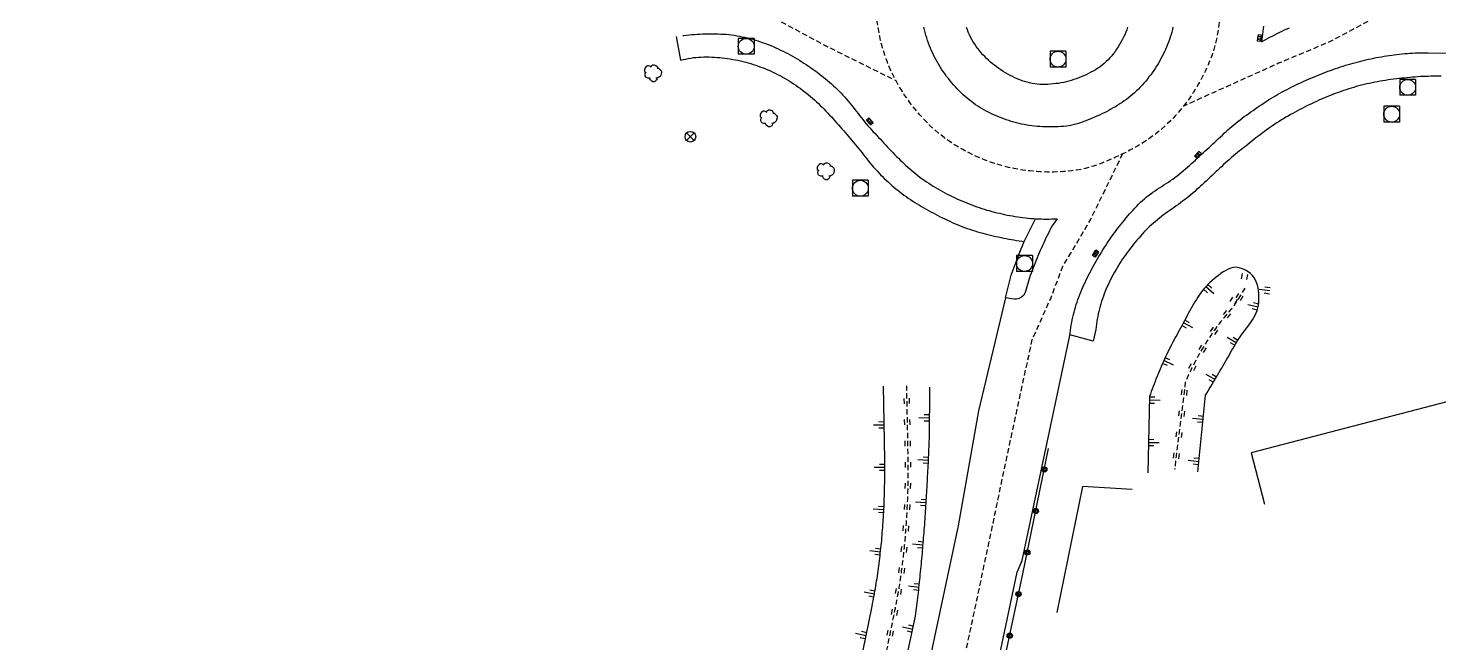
# Model space of a CAD drawing. Header units: millimetres. Extents: x 117000 to 118001, y 126000 to 126987.
# Drawn here: x 117789.6 to 117922.5, y 126564.4 to 126622.4 of the extents above; entities that cross this region are included whole.
import ezdxf

# ---------------------------------------------------------------- set-up
doc = ezdxf.new("R2010")
doc.units = ezdxf.units.MM
doc.linetypes.add('DASHED', pattern=[0.75, 0.5, -0.25])
doc.layers.get('0').update_dxf_attribs({"linetype": 'CONTINUOUS'})
for name, color, linetype in [('w0001', 6, 'DASHED'), ('w0008', 7, 'CONTINUOUS'), ('w0100', 7, 'CONTINUOUS'), ('w0211', 2, 'CONTINUOUS'), ('W0220', 5, 'DASHED'), ('w0300', 7, 'CONTINUOUS'), ('W0302', 3, 'CONTINUOUS'), ('w0322', 7, 'CONTINUOUS'), ('w0400', 7, 'CONTINUOUS'), ('w0420', 7, 'CONTINUOUS'), ('w0469', 7, 'CONTINUOUS')]:
    doc.layers.add(name, color=color, linetype=linetype)

# ---------------------------------------------------------------- blocks, each defined once
blk = doc.blocks.new('t211o')
at = {"color": 0, "linetype": 'Continuous'}
for p, q in [((-0.29, 0.5), (-0.29, 0)), ((0, 1), (0, 0)), ((0.29, 0.5), (0.29, 0))]:
    blk.add_line(p, q, dxfattribs=at)
blk = doc.blocks.new('t220o')
at = {"color": 0, "linetype": 'Continuous'}
for p, q in [((-0.25, 0.25), (0.25, 0.25)), ((-0.25, -0.25), (0.25, -0.25))]:
    blk.add_line(p, q, dxfattribs=at)
blk = doc.blocks.new('T420')
for p, q in [((0.75, 0.75), (-0.75, 0.75)), ((-0.75, 0.75), (-0.75, -0.75)), ((0.75, 0.75), (0.75, -0.75)), ((0.75, -0.75), (-0.75, -0.75))]:
    blk.add_line(p, q)
blk.add_ellipse((0, 0), major_axis=(-0.53, 0.53), ratio=1, start_param=3.926991, end_param=10.210176)
blk = doc.blocks.new('T400')
for p, q in [((-0.15, 0.3), (0.15, 0.3)), ((-0.15, -0.25), (-0.15, 0.3)), ((-0.15, 0.15), (0.15, 0.15)), ((-0.15, 0), (0.15, 0)), ((0.15, 0.3), (0.15, -0.25)), ((-0.15, -0.15), (0.15, -0.15)), ((-0.15, -0.25), (-0.15, -0.3)), ((-0.15, -0.3), (0.15, -0.3)), ((0.15, -0.3), (0.15, -0.25))]:
    blk.add_line(p, q)
blk = doc.blocks.new('T300')
for p, q in [((-0.8, 0.51), (-0.86, 0.34)), ((-0.86, 0.34), (-0.86, 0.17)), ((-0.86, 0.17), (-0.74, 0.06)), ((-0.69, 0.63), (-0.8, 0.51)), ((-0.8, -0.06), (-0.74, 0.06)), ((-0.74, 0.06), (-0.69, 0.11)), ((-0.57, 0.69), (-0.69, 0.63)), ((-0.46, 0.69), (-0.57, 0.69)), ((-0.29, 0.63), (-0.46, 0.69)), ((-0.29, 0.63), (-0.17, 0.74)), ((-0.23, 0.57), (-0.29, 0.63)), ((-0.17, 0.74), (-0.06, 0.8)), ((-0.06, 0.8), (0.06, 0.8)), ((0.06, 0.8), (0.23, 0.74)), ((0.23, 0.74), (0.34, 0.63)), ((0.34, 0.63), (0.4, 0.51)), ((0.46, 0.46), (0.34, 0.46)), ((0.4, 0.51), (0.4, 0.46)), ((0.57, 0.4), (0.46, 0.46)), ((0.57, 0.4), (0.69, 0.29)), ((0.69, 0.29), (0.74, 0.17)), ((0.74, 0.06), (0.69, -0.17)), ((0.74, 0.17), (0.74, 0.06)), ((-0.8, -0.17), (-0.8, -0.06)), ((-0.8, -0.23), (-0.8, -0.17)), ((-0.74, -0.34), (-0.8, -0.23)), ((-0.69, -0.4), (-0.74, -0.34)), ((-0.51, -0.46), (-0.69, -0.4)), ((-0.4, -0.46), (-0.51, -0.46)), ((-0.4, -0.46), (-0.34, -0.46)), ((-0.34, -0.46), (-0.34, -0.4)), ((-0.34, -0.51), (-0.34, -0.46)), ((-0.29, -0.63), (-0.34, -0.51)), ((-0.17, -0.74), (-0.29, -0.63)), ((-0.06, -0.8), (-0.17, -0.74)), ((0.06, -0.8), (-0.06, -0.8)), ((0.17, -0.74), (0.06, -0.8)), ((0.23, -0.69), (0.17, -0.74)), ((0.29, -0.46), (0.23, -0.46)), ((0.29, -0.63), (0.23, -0.69)), ((0.46, -0.4), (0.29, -0.46)), ((0.34, -0.51), (0.29, -0.63)), ((0.34, -0.51), (0.34, -0.46)), ((0.57, -0.34), (0.46, -0.4)), ((0.63, -0.29), (0.57, -0.34)), ((0.69, -0.17), (0.63, -0.29))]:
    blk.add_line(p, q)
blk = doc.blocks.new('t322o')
at = {"color": 0, "linetype": 'Continuous'}
for radius in [0.25, 0.15]:
    blk.add_circle((0, 0), radius, dxfattribs=at)
blk = doc.blocks.new('T469')
at = {"color": 0, "linetype": 'Continuous', "flags": 128}
for points in [[(-0.35, 0.35), (0.35, -0.35)], [(-0.35, -0.35), (0.35, 0.35)]]:
    blk.add_lwpolyline(points, dxfattribs=at)
at = {"color": 0, "linetype": 'Continuous'}
blk.add_circle((0, 0), 0.5, dxfattribs=at)

msp = doc.modelspace()

# ---------------------------------------------------------------- linework, layer by layer
at = {"layer": 'w0001', "flags": 128}
msp.add_lwpolyline([(117901.9, 126624.42), (117901.88, 126624.15), (117901.86, 126623.87), (117901.84, 126623.58), (117901.82, 126623.28), (117901.79, 126622.97), (117901.75, 126622.66), (117901.71, 126622.33), (117901.66, 126622), (117901.59, 126621.66), (117901.52, 126621.31), (117901.44, 126620.96), (117901.35, 126620.6), (117901.24, 126620.23), (117901.11, 126619.86), (117900.98, 126619.51), (117900.85, 126619.19), (117900.73, 126618.89), (117900.59, 126618.58), (117900.45, 126618.29), (117900.31, 126617.99), (117900.16, 126617.69), (117900, 126617.4), (117899.84, 126617.11), (117899.67, 126616.82), (117899.5, 126616.54), (117899.32, 126616.25), (117899.13, 126615.97), (117898.94, 126615.7), (117898.74, 126615.42), (117898.53, 126615.15), (117898.32, 126614.89), (117898.11, 126614.62), (117897.88, 126614.36), (117897.65, 126614.11), (117897.42, 126613.86), (117897.17, 126613.61), (117896.92, 126613.36), (117896.66, 126613.12), (117896.39, 126612.88), (117896.12, 126612.65), (117895.84, 126612.43), (117895.57, 126612.22), (117895.29, 126612.02), (117895.02, 126611.83), (117894.74, 126611.65), (117894.46, 126611.47), (117894.18, 126611.31), (117893.91, 126611.15), (117893.63, 126610.99), (117893.36, 126610.85), (117893.09, 126610.71), (117892.82, 126610.57), (117892.55, 126610.44), (117892.29, 126610.32), (117892.02, 126610.2), (117891.76, 126610.08), (117891.51, 126609.97), (117891.25, 126609.86), (117890.98, 126609.75), (117890.66, 126609.62), (117890.3, 126609.48), (117889.93, 126609.36), (117889.55, 126609.25), (117889.16, 126609.14), (117888.75, 126609.05), (117888.33, 126608.97), (117887.9, 126608.91), (117887.49, 126608.87), (117887.15, 126608.84), (117886.84, 126608.83), (117886.52, 126608.81), (117886.21, 126608.8), (117885.89, 126608.8), (117885.57, 126608.8), (117885.25, 126608.81), (117884.92, 126608.82), (117884.6, 126608.84), (117884.27, 126608.87), (117883.94, 126608.9), (117883.61, 126608.94), (117883.28, 126608.98), (117882.95, 126609.04), (117882.62, 126609.1), (117882.28, 126609.16), (117881.95, 126609.24), (117881.61, 126609.32), (117881.28, 126609.41), (117880.95, 126609.51), (117880.64, 126609.61), (117880.34, 126609.71), (117880.04, 126609.82), (117879.73, 126609.93), (117879.43, 126610.05), (117879.13, 126610.18), (117878.82, 126610.31), (117878.52, 126610.45), (117878.22, 126610.6), (117877.92, 126610.75), (117877.62, 126610.91), (117877.32, 126611.08), (117877.03, 126611.26), (117876.73, 126611.45), (117876.44, 126611.64), (117876.15, 126611.84), (117875.87, 126612.05), (117875.58, 126612.27), (117875.3, 126612.5), (117875.03, 126612.74), (117874.76, 126612.98), (117874.51, 126613.22), (117874.27, 126613.46), (117874.04, 126613.7), (117873.8, 126613.95), (117873.58, 126614.2), (117873.35, 126614.46), (117873.14, 126614.72), (117872.92, 126614.99), (117872.72, 126615.26), (117872.51, 126615.53), (117872.32, 126615.81), (117872.12, 126616.09), (117871.94, 126616.38), (117871.76, 126616.67), (117871.58, 126616.97), (117871.41, 126617.27), (117871.25, 126617.58), (117871.1, 126617.88), (117870.95, 126618.2), (117870.8, 126618.51), (117870.67, 126618.83), (117870.53, 126619.16), (117870.41, 126619.48), (117870.29, 126619.81), (117870.18, 126620.15), (117870.07, 126620.5), (117869.97, 126620.85), (117869.89, 126621.21), (117869.81, 126621.56), (117869.74, 126621.91), (117869.68, 126622.26), (117869.62, 126622.61), (117869.58, 126622.95), (117869.54, 126623.29), (117869.51, 126623.64), (117869.49, 126623.97), (117869.48, 126624.31), (117869.47, 126624.64), (117869.47, 126624.97), (117869.47, 126625.3), (117869.48, 126625.62), (117869.5, 126625.95), (117869.52, 126626.26), (117869.54, 126626.58), (117869.57, 126626.89), (117869.6, 126627.2), (117869.64, 126627.51), (117869.68, 126627.81), (117869.72, 126628.13), (117869.78, 126628.48), (117869.85, 126628.85), (117869.93, 126629.22), (117870.02, 126629.58), (117870.13, 126629.94), (117870.24, 126630.3), (117870.37, 126630.66), (117870.51, 126631.01), (117870.66, 126631.36), (117870.82, 126631.71), (117870.99, 126632.05), (117871.17, 126632.38), (117871.35, 126632.7), (117871.52, 126632.97), (117871.67, 126633.22), (117871.84, 126633.47), (117872, 126633.72), (117872.17, 126633.98), (117872.35, 126634.23), (117872.53, 126634.48), (117872.71, 126634.73), (117872.9, 126634.98), (117873.1, 126635.23), (117873.3, 126635.47), (117873.5, 126635.72), (117873.72, 126635.96), (117873.94, 126636.2), (117874.16, 126636.44), (117874.39, 126636.68), (117874.63, 126636.92), (117874.88, 126637.15), (117875.13, 126637.37), (117875.39, 126637.6), (117875.66, 126637.82), (117875.93, 126638.03), (117876.21, 126638.24), (117876.5, 126638.45), (117876.79, 126638.65), (117877.09, 126638.84), (117877.4, 126639.03), (117877.7, 126639.2), (117878.01, 126639.37), (117878.32, 126639.54), (117878.63, 126639.69), (117878.95, 126639.84), (117879.26, 126639.98), (117879.58, 126640.11), (117879.9, 126640.24), (117880.23, 126640.35), (117880.55, 126640.46), (117880.88, 126640.57), (117881.2, 126640.66), (117881.53, 126640.75), (117881.86, 126640.84), (117882.19, 126640.91), (117882.52, 126640.98), (117882.85, 126641.04), (117883.19, 126641.1), (117883.52, 126641.15), (117883.85, 126641.19), (117884.18, 126641.22), (117884.52, 126641.25), (117884.85, 126641.28), (117885.19, 126641.29), (117885.53, 126641.31), (117885.88, 126641.31), (117886.23, 126641.3), (117886.57, 126641.29), (117886.92, 126641.27), (117887.26, 126641.25), (117887.61, 126641.21), (117887.95, 126641.17), (117888.29, 126641.12), (117888.63, 126641.06), (117888.97, 126640.99), (117889.3, 126640.92), (117889.64, 126640.84), (117889.97, 126640.75), (117890.3, 126640.65), (117890.62, 126640.55), (117890.95, 126640.43), (117891.27, 126640.32), (117891.59, 126640.19), (117891.91, 126640.06), (117892.22, 126639.92), (117892.53, 126639.77), (117892.83, 126639.63), (117893.13, 126639.47), (117893.43, 126639.31), (117893.72, 126639.15), (117894.01, 126638.98), (117894.29, 126638.8), (117894.58, 126638.62), (117894.86, 126638.44), (117895.13, 126638.24), (117895.41, 126638.04), (117895.68, 126637.84), (117895.94, 126637.63), (117896.21, 126637.41), (117896.46, 126637.19), (117896.72, 126636.96), (117896.97, 126636.73), (117897.21, 126636.49), (117897.45, 126636.25), (117897.69, 126635.99), (117897.92, 126635.74), (117898.15, 126635.48), (117898.37, 126635.21), (117898.58, 126634.94), (117898.79, 126634.66), (117899.01, 126634.37), (117899.22, 126634.05), (117899.43, 126633.73), (117899.63, 126633.4), (117899.81, 126633.07), (117899.98, 126632.75), (117900.14, 126632.42), (117900.29, 126632.1), (117900.43, 126631.77), (117900.56, 126631.45), (117900.68, 126631.14), (117900.79, 126630.82), (117900.9, 126630.51), (117901, 126630.2), (117901.09, 126629.9), (117901.17, 126629.6), (117901.25, 126629.31), (117901.33, 126629.02), (117901.4, 126628.73), (117901.47, 126628.45), (117901.53, 126628.18), (117901.59, 126627.91), (117901.65, 126627.64), (117901.72, 126627.33), (117901.8, 126626.9), (117901.86, 126626.42), (117901.9, 126625.96), (117901.92, 126625.52), (117901.92, 126625.09), (117901.91, 126624.71)], close=True, dxfattribs=at)
for points in [[(117872.53, 126634.48), (117864.44, 126631.48), (117859.64, 126629.56), (117855.25, 126626.82), (117859.76, 126623.37), (117864.53, 126620.8), (117871.33, 126617.42)], [(117899.9, 126632.91), (117907.05, 126629.08), (117911.23, 126626.85), (117917.93, 126624.12), (117912.18, 126621.07), (117907.38, 126619.05), (117898.43, 126615.02)], [(117795.65, 126384.6), (117811.63, 126401.56), (117826.14, 126417.14), (117835.34, 126427.03), (117841.32, 126434.17), (117846.58, 126442.04), (117850.19, 126448.57), (117853.59, 126455.98), (117856.18, 126463.38), (117858.41, 126471.73), (117861.01, 126483.91), (117870.01, 126526.77), (117879.01, 126568.69), (117882.07, 126583.27), (117884.18, 126593.01), (117885.94, 126596.97), (117887.07, 126599.92), (117889.67, 126604.31), (117892.69, 126610.51)]]:
    msp.add_lwpolyline(points, dxfattribs=at)
at = {"layer": 'w0008', "flags": 128}
for points in [[(117897.42, 126622.46), (117897.37, 126622.22), (117897.32, 126621.98), (117897.25, 126621.75), (117897.18, 126621.51), (117897.11, 126621.28), (117897.02, 126621.05), (117896.92, 126620.81), (117896.82, 126620.57), (117896.72, 126620.34), (117896.61, 126620.11), (117896.5, 126619.88), (117896.39, 126619.66), (117896.27, 126619.44), (117896.15, 126619.22), (117896.02, 126619), (117895.89, 126618.79), (117895.76, 126618.57), (117895.62, 126618.37), (117895.47, 126618.16), (117895.33, 126617.96), (117895.17, 126617.76), (117895.02, 126617.56), (117894.86, 126617.36), (117894.69, 126617.17), (117894.52, 126616.98), (117894.35, 126616.8), (117894.17, 126616.62), (117893.99, 126616.44), (117893.8, 126616.27), (117893.62, 126616.1), (117893.43, 126615.94), (117893.23, 126615.79), (117893.04, 126615.64), (117892.84, 126615.5), (117892.64, 126615.36), (117892.43, 126615.22), (117892.23, 126615.09), (117892.02, 126614.96), (117891.81, 126614.84), (117891.59, 126614.72), (117891.38, 126614.61), (117891.16, 126614.49), (117890.94, 126614.38), (117890.72, 126614.28), (117890.5, 126614.17), (117890.27, 126614.07), (117890.05, 126613.97), (117889.82, 126613.87), (117889.6, 126613.77), (117889.37, 126613.68), (117889.13, 126613.58), (117888.88, 126613.49), (117888.64, 126613.41), (117888.39, 126613.33), (117888.15, 126613.27), (117887.89, 126613.21), (117887.64, 126613.17), (117887.39, 126613.13), (117887.13, 126613.1), (117886.88, 126613.08), (117886.63, 126613.07), (117886.38, 126613.06), (117886.13, 126613.05), (117885.88, 126613.05), (117885.63, 126613.05), (117885.38, 126613.06), (117885.14, 126613.07), (117884.89, 126613.08), (117884.64, 126613.1), (117884.4, 126613.13), (117884.15, 126613.15), (117883.91, 126613.19), (117883.66, 126613.23), (117883.42, 126613.27), (117883.17, 126613.32), (117882.93, 126613.38), (117882.69, 126613.44), (117882.45, 126613.5), (117882.2, 126613.57), (117881.96, 126613.65), (117881.73, 126613.73), (117881.49, 126613.81), (117881.26, 126613.9), (117881.02, 126613.99), (117880.79, 126614.09), (117880.57, 126614.19), (117880.34, 126614.29), (117880.12, 126614.4), (117879.9, 126614.51), (117879.68, 126614.63), (117879.47, 126614.75), (117879.25, 126614.88), (117879.05, 126615.01), (117878.84, 126615.15), (117878.64, 126615.29), (117878.44, 126615.44), (117878.24, 126615.59), (117878.04, 126615.75), (117877.85, 126615.92), (117877.67, 126616.09), (117877.48, 126616.27), (117877.29, 126616.45), (117877.11, 126616.64), (117876.93, 126616.83), (117876.76, 126617.02), (117876.59, 126617.21), (117876.43, 126617.41), (117876.27, 126617.61), (117876.11, 126617.81), (117875.96, 126618.02), (117875.81, 126618.23), (117875.67, 126618.44), (117875.53, 126618.65), (117875.4, 126618.87), (117875.27, 126619.09), (117875.14, 126619.31), (117875.02, 126619.54), (117874.91, 126619.76), (117874.8, 126620), (117874.69, 126620.23), (117874.59, 126620.47), (117874.49, 126620.71), (117874.4, 126620.95), (117874.31, 126621.2), (117874.23, 126621.45), (117874.15, 126621.7), (117874.08, 126621.94), (117874.02, 126622.19), (117873.96, 126622.44)], [(117893.16, 126622.45), (117893.08, 126622.21), (117892.98, 126621.97), (117892.88, 126621.73), (117892.77, 126621.5), (117892.65, 126621.27), (117892.53, 126621.04), (117892.4, 126620.82), (117892.27, 126620.6), (117892.12, 126620.38), (117891.97, 126620.17), (117891.82, 126619.96), (117891.66, 126619.76), (117891.49, 126619.57), (117891.32, 126619.39), (117891.14, 126619.21), (117890.95, 126619.04), (117890.76, 126618.88), (117890.56, 126618.73), (117890.35, 126618.58), (117890.14, 126618.44), (117889.91, 126618.32), (117889.69, 126618.2), (117889.47, 126618.08), (117889.24, 126617.97), (117889.01, 126617.87), (117888.79, 126617.77), (117888.55, 126617.68), (117888.32, 126617.59), (117888.09, 126617.51), (117887.85, 126617.44), (117887.62, 126617.37), (117887.38, 126617.31), (117887.14, 126617.25), (117886.89, 126617.21), (117886.65, 126617.16), (117886.4, 126617.13), (117886.15, 126617.1), (117885.9, 126617.08), (117885.65, 126617.06), (117885.4, 126617.05), (117885.15, 126617.05), (117884.9, 126617.06), (117884.65, 126617.08), (117884.41, 126617.11), (117884.17, 126617.15), (117883.93, 126617.2), (117883.69, 126617.26), (117883.45, 126617.33), (117883.22, 126617.41), (117882.99, 126617.49), (117882.76, 126617.58), (117882.53, 126617.69), (117882.31, 126617.8), (117882.09, 126617.91), (117881.87, 126618.04), (117881.65, 126618.16), (117881.43, 126618.29), (117881.23, 126618.43), (117881.02, 126618.57), (117880.82, 126618.71), (117880.62, 126618.86), (117880.43, 126619.01), (117880.24, 126619.17), (117880.05, 126619.33), (117879.87, 126619.5), (117879.7, 126619.68), (117879.53, 126619.86), (117879.36, 126620.04), (117879.2, 126620.24), (117879.05, 126620.43), (117878.9, 126620.64), (117878.76, 126620.85), (117878.62, 126621.07), (117878.49, 126621.29), (117878.37, 126621.51), (117878.26, 126621.74), (117878.15, 126621.97), (117878.06, 126622.2), (117877.97, 126622.43)], [(117905.95, 126622.55), (117905.92, 126622.3), (117905.9, 126622.06), (117905.87, 126621.81), (117905.84, 126621.57), (117905.81, 126621.32), (117905.77, 126621.08), (117906.1, 126621.26), (117906.33, 126621.38), (117906.55, 126621.5), (117906.78, 126621.62), (117907.01, 126621.74), (117907.25, 126621.86), (117907.48, 126621.97), (117907.71, 126622.08), (117907.95, 126622.19), (117908.18, 126622.3), (117908.41, 126622.4)], [(117850.62, 126621.56), (117851.05, 126619.34), (117851.29, 126619.4), (117851.53, 126619.45), (117851.77, 126619.5), (117852.01, 126619.54), (117852.25, 126619.58), (117852.5, 126619.61), (117852.74, 126619.63), (117852.99, 126619.64), (117853.23, 126619.65), (117853.48, 126619.65), (117853.73, 126619.65), (117853.98, 126619.64), (117854.23, 126619.63), (117854.48, 126619.61), (117854.73, 126619.59), (117854.98, 126619.57), (117855.22, 126619.54), (117855.47, 126619.5), (117855.72, 126619.47), (117855.96, 126619.42), (117856.21, 126619.38), (117856.45, 126619.33), (117856.7, 126619.27), (117856.94, 126619.21), (117857.18, 126619.15), (117857.42, 126619.09), (117857.66, 126619.02), (117857.9, 126618.95), (117858.13, 126618.87), (117858.36, 126618.79), (117858.6, 126618.7), (117858.83, 126618.61), (117859.05, 126618.52), (117859.28, 126618.43), (117859.51, 126618.33), (117859.73, 126618.22), (117859.95, 126618.11), (117860.17, 126618), (117860.39, 126617.89), (117860.62, 126617.77), (117860.83, 126617.65), (117861.05, 126617.52), (117861.27, 126617.39), (117861.48, 126617.26), (117861.69, 126617.12), (117861.9, 126616.99), (117862.1, 126616.84), (117862.3, 126616.7), (117862.51, 126616.55), (117862.7, 126616.4), (117862.9, 126616.24), (117863.1, 126616.08), (117863.29, 126615.92), (117863.48, 126615.76), (117863.67, 126615.59), (117863.85, 126615.42), (117864.03, 126615.25), (117864.21, 126615.08), (117864.39, 126614.9), (117864.56, 126614.72), (117864.74, 126614.54), (117864.91, 126614.36), (117865.08, 126614.17), (117865.25, 126613.99), (117865.41, 126613.8), (117865.58, 126613.62), (117865.75, 126613.43), (117865.91, 126613.24), (117866.08, 126613.06), (117866.25, 126612.87), (117866.41, 126612.68), (117866.58, 126612.5), (117866.74, 126612.31), (117866.9, 126612.13), (117867.06, 126611.94), (117867.22, 126611.75), (117867.37, 126611.56), (117867.53, 126611.37), (117867.68, 126611.18), (117867.83, 126610.99), (117867.98, 126610.8), (117868.14, 126610.6), (117868.29, 126610.41), (117868.44, 126610.22), (117868.59, 126610.03), (117868.75, 126609.84), (117868.9, 126609.65), (117869.06, 126609.46), (117869.22, 126609.27), (117869.38, 126609.09), (117869.55, 126608.91), (117869.71, 126608.73), (117869.88, 126608.55), (117870.06, 126608.38), (117870.23, 126608.2), (117870.41, 126608.04), (117870.59, 126607.87), (117870.77, 126607.71), (117870.95, 126607.54), (117871.14, 126607.39), (117871.32, 126607.23), (117871.51, 126607.08), (117871.7, 126606.92), (117871.9, 126606.78), (117872.09, 126606.63), (117872.29, 126606.49), (117872.49, 126606.35), (117872.7, 126606.21), (117872.91, 126606.07), (117873.12, 126605.94), (117873.33, 126605.81), (117873.54, 126605.68), (117873.75, 126605.55), (117873.97, 126605.42), (117874.19, 126605.3), (117874.4, 126605.17), (117874.62, 126605.05), (117874.84, 126604.94), (117875.06, 126604.82), (117875.28, 126604.71), (117875.5, 126604.59), (117875.73, 126604.48), (117875.95, 126604.38), (117876.18, 126604.27), (117876.41, 126604.17), (117876.63, 126604.06), (117876.86, 126603.96), (117877.09, 126603.87), (117877.32, 126603.77), (117877.55, 126603.68), (117877.79, 126603.58), (117878.04, 126603.49), (117878.28, 126603.41), (117878.52, 126603.33), (117878.77, 126603.25), (117879.01, 126603.18), (117879.26, 126603.11), (117879.51, 126603.05), (117879.75, 126602.98), (117880, 126602.92), (117880.25, 126602.86), (117880.5, 126602.8), (117880.75, 126602.74), (117881, 126602.68), (117881.24, 126602.63), (117881.48, 126602.58), (117881.72, 126602.53), (117881.96, 126602.48), (117882.21, 126602.44), (117882.45, 126602.4), (117882.69, 126602.36), (117882.93, 126602.32), (117883.18, 126602.29), (117883.42, 126602.26), (117884.48, 126604.4)], [(117851.26, 126621.68), (117851.36, 126621.68), (117851.61, 126621.71), (117851.85, 126621.73), (117852.1, 126621.75), (117852.35, 126621.77), (117852.6, 126621.79), (117852.85, 126621.8), (117853.1, 126621.82), (117853.35, 126621.82), (117853.6, 126621.83), (117853.85, 126621.83), (117854.1, 126621.83), (117854.35, 126621.83), (117854.6, 126621.82), (117854.85, 126621.81), (117855.1, 126621.8), (117855.35, 126621.78), (117855.6, 126621.75), (117855.85, 126621.72), (117856.1, 126621.69), (117856.35, 126621.65), (117856.6, 126621.6), (117856.85, 126621.55), (117857.1, 126621.5), (117857.35, 126621.44), (117857.6, 126621.37), (117857.85, 126621.31), (117858.09, 126621.23), (117858.34, 126621.16), (117858.58, 126621.08), (117858.82, 126620.99), (117859.06, 126620.91), (117859.3, 126620.81), (117859.54, 126620.72), (117859.77, 126620.62), (117860.01, 126620.52), (117860.24, 126620.41), (117860.47, 126620.3), (117860.71, 126620.19), (117860.93, 126620.07), (117861.16, 126619.96), (117861.38, 126619.84), (117861.6, 126619.72), (117861.82, 126619.59), (117862.03, 126619.46), (117862.25, 126619.33), (117862.46, 126619.2), (117862.67, 126619.07), (117862.88, 126618.93), (117863.09, 126618.79), (117863.29, 126618.65), (117863.5, 126618.51), (117863.7, 126618.36), (117863.9, 126618.21), (117864.1, 126618.06), (117864.3, 126617.91), (117864.5, 126617.75), (117864.69, 126617.59), (117864.89, 126617.43), (117865.08, 126617.27), (117865.27, 126617.1), (117865.46, 126616.94), (117865.64, 126616.77), (117865.82, 126616.59), (117866, 126616.42), (117866.17, 126616.24), (117866.34, 126616.05), (117866.51, 126615.87), (117866.67, 126615.68), (117866.83, 126615.49), (117866.99, 126615.3), (117867.14, 126615.1), (117867.3, 126614.91), (117867.45, 126614.71), (117867.61, 126614.52), (117867.76, 126614.32), (117867.91, 126614.13), (117868.07, 126613.93), (117868.22, 126613.74), (117868.38, 126613.54), (117868.54, 126613.35), (117868.7, 126613.16), (117868.86, 126612.97), (117869.03, 126612.79), (117869.2, 126612.6), (117869.37, 126612.43), (117869.53, 126612.25), (117869.7, 126612.07), (117869.87, 126611.89), (117870.03, 126611.71), (117870.2, 126611.52), (117870.37, 126611.34), (117870.54, 126611.16), (117870.7, 126610.99), (117870.87, 126610.81), (117871.04, 126610.63), (117871.21, 126610.45), (117871.38, 126610.28), (117871.56, 126610.1), (117871.73, 126609.93), (117871.91, 126609.76), (117872.09, 126609.59), (117872.27, 126609.42), (117872.45, 126609.26), (117872.63, 126609.1), (117872.82, 126608.94), (117873.01, 126608.78), (117873.2, 126608.62), (117873.39, 126608.47), (117873.59, 126608.32), (117873.8, 126608.17), (117874, 126608.03), (117874.21, 126607.89), (117874.42, 126607.75), (117874.64, 126607.61), (117874.85, 126607.48), (117875.07, 126607.34), (117875.28, 126607.22), (117875.5, 126607.09), (117875.72, 126606.97), (117875.94, 126606.85), (117876.17, 126606.73), (117876.39, 126606.62), (117876.62, 126606.51), (117876.85, 126606.4), (117877.07, 126606.29), (117877.3, 126606.19), (117877.54, 126606.08), (117877.77, 126605.99), (117878, 126605.89), (117878.24, 126605.79), (117878.47, 126605.7), (117878.7, 126605.61), (117878.94, 126605.53), (117879.17, 126605.45), (117879.41, 126605.37), (117879.65, 126605.3), (117879.88, 126605.22), (117880.12, 126605.16), (117880.36, 126605.09), (117880.6, 126605.03), (117880.84, 126604.97), (117881.09, 126604.91), (117881.33, 126604.85), (117881.57, 126604.8), (117881.81, 126604.75), (117882.06, 126604.71), (117882.3, 126604.66), (117882.55, 126604.62), (117882.8, 126604.58), (117883.04, 126604.54), (117883.29, 126604.51), (117883.54, 126604.48), (117883.79, 126604.45), (117884.03, 126604.43), (117884.28, 126604.41), (117884.53, 126604.4), (117884.78, 126604.39), (117885.03, 126604.38), (117885.27, 126604.37), (117885.52, 126604.37), (117885.77, 126604.37), (117886.02, 126604.38), (117886.27, 126604.39), (117886.52, 126604.4), (117886.04, 126603.72), (117885.92, 126603.5), (117885.81, 126603.27), (117885.69, 126603.05), (117885.58, 126602.82), (117885.46, 126602.59), (117885.35, 126602.36), (117885.25, 126602.13), (117885.14, 126601.89), (117885.04, 126601.66), (117884.93, 126601.42), (117884.83, 126601.19), (117884.73, 126600.95), (117884.63, 126600.71), (117884.54, 126600.48), (117884.44, 126600.24), (117884.35, 126600), (117884.25, 126599.76), (117884.16, 126599.52), (117884.07, 126599.28), (117883.98, 126599.04), (117883.51, 126597.45), (117883.38, 126597.19), (117883.16, 126597), (117882.93, 126596.89), (117882.7, 126596.83), (117882.46, 126596.82), (117882.21, 126596.86), (117881.65, 126596.96), (117882.18, 126599.08), (117882.94, 126601.08), (117883.42, 126602.26)], [(117878.62, 126551.46), (117882.76, 126571.08), (117883.22, 126572.19), (117887.71, 126593.39), (117887.74, 126593.64), (117887.77, 126593.89), (117887.81, 126594.14), (117887.85, 126594.38), (117887.89, 126594.63), (117887.94, 126594.87), (117887.99, 126595.12), (117888.05, 126595.36), (117888.11, 126595.6), (117888.17, 126595.84), (117888.24, 126596.08), (117888.31, 126596.32), (117888.39, 126596.55), (117888.47, 126596.79), (117888.56, 126597.02), (117888.65, 126597.26), (117888.74, 126597.49), (117888.84, 126597.72), (117888.94, 126597.95), (117889.04, 126598.18), (117889.15, 126598.4), (117889.26, 126598.63), (117889.37, 126598.86), (117889.48, 126599.08), (117889.59, 126599.3), (117889.71, 126599.52), (117889.83, 126599.74), (117889.95, 126599.96), (117890.07, 126600.18), (117890.19, 126600.4), (117890.31, 126600.61), (117890.44, 126600.83), (117890.57, 126601.04), (117890.69, 126601.25), (117890.83, 126601.46), (117890.96, 126601.67), (117891.09, 126601.88), (117891.23, 126602.09), (117891.37, 126602.29), (117891.51, 126602.5), (117891.65, 126602.7), (117891.8, 126602.9), (117891.94, 126603.1), (117892.09, 126603.3), (117892.24, 126603.5), (117892.39, 126603.69), (117892.54, 126603.89), (117892.7, 126604.08), (117892.86, 126604.28), (117893.02, 126604.47), (117893.18, 126604.66), (117893.34, 126604.85), (117893.51, 126605.04), (117893.67, 126605.22), (117893.84, 126605.41), (117894.01, 126605.59), (117894.19, 126605.77), (117894.36, 126605.95), (117894.55, 126606.13), (117894.74, 126606.29), (117894.93, 126606.45), (117895.13, 126606.6), (117895.33, 126606.75), (117895.54, 126606.9), (117895.74, 126607.04), (117895.95, 126607.18), (117896.16, 126607.32), (117896.37, 126607.45), (117896.58, 126607.59), (117896.79, 126607.72), (117897, 126607.86), (117897.21, 126608), (117897.41, 126608.14), (117897.62, 126608.29), (117897.82, 126608.44), (117898.01, 126608.6), (117898.21, 126608.76), (117898.4, 126608.92), (117898.6, 126609.09), (117898.79, 126609.25), (117898.98, 126609.42), (117899.16, 126609.59), (117899.35, 126609.76), (117899.54, 126609.93), (117899.72, 126610.11), (117899.91, 126610.28), (117900.09, 126610.45), (117900.28, 126610.62), (117900.47, 126610.79), (117900.66, 126610.96), (117900.84, 126611.12), (117901.02, 126611.29), (117901.19, 126611.45), (117901.37, 126611.62), (117901.55, 126611.79), (117901.72, 126611.95), (117901.9, 126612.12), (117902.08, 126612.29), (117902.25, 126612.45), (117902.43, 126612.62), (117902.61, 126612.78), (117902.8, 126612.94), (117902.98, 126613.1), (117903.17, 126613.26), (117903.35, 126613.41), (117903.55, 126613.56), (117903.75, 126613.71), (117903.95, 126613.87), (117904.15, 126614.02), (117904.35, 126614.17), (117904.56, 126614.32), (117904.76, 126614.46), (117904.97, 126614.61), (117905.17, 126614.75), (117905.38, 126614.9), (117905.59, 126615.04), (117905.8, 126615.18), (117906.01, 126615.32), (117906.22, 126615.45), (117906.43, 126615.59), (117906.65, 126615.72), (117906.86, 126615.85), (117907.08, 126615.98), (117907.29, 126616.11), (117907.51, 126616.23), (117907.73, 126616.35), (117907.96, 126616.47), (117908.18, 126616.59), (117908.41, 126616.71), (117908.63, 126616.82), (117908.85, 126616.93), (117909.08, 126617.04), (117909.3, 126617.14), (117909.53, 126617.25), (117909.75, 126617.35), (117909.98, 126617.45), (117910.21, 126617.55), (117910.43, 126617.65), (117910.66, 126617.75), (117910.89, 126617.85), (117911.12, 126617.94), (117911.35, 126618.03), (117911.58, 126618.12), (117911.81, 126618.21), (117912.05, 126618.3), (117912.28, 126618.38), (117912.51, 126618.47), (117912.75, 126618.55), (117912.98, 126618.63), (117913.22, 126618.71), (117913.45, 126618.78), (117913.69, 126618.86), (117913.93, 126618.93), (117914.17, 126619), (117914.41, 126619.07), (117914.65, 126619.13), (117914.89, 126619.2), (117915.13, 126619.26), (117915.37, 126619.32), (117915.61, 126619.38), (117915.85, 126619.43), (117916.09, 126619.48), (117916.34, 126619.53), (117916.58, 126619.58), (117916.82, 126619.63), (117917.06, 126619.67), (117917.31, 126619.71), (117917.55, 126619.75), (117917.79, 126619.79), (117918.04, 126619.82), (117918.28, 126619.85), (117918.52, 126619.88), (117918.77, 126619.91), (117919.01, 126619.93), (117919.26, 126619.96), (117919.5, 126619.98), (117919.75, 126619.99), (117920, 126620.01), (117920.24, 126620.02), (117920.49, 126620.03), (117920.74, 126620.04), (117920.98, 126620.04), (117921.23, 126620.05), (117921.48, 126620.05), (117929.96, 126620)], [(117922.7, 126617.84), (117922.46, 126617.84), (117922.21, 126617.84), (117921.96, 126617.84), (117921.71, 126617.83), (117921.47, 126617.82), (117921.22, 126617.81), (117920.97, 126617.8), (117920.73, 126617.79), (117920.48, 126617.77), (117920.23, 126617.75), (117919.99, 126617.73), (117919.74, 126617.71), (117919.49, 126617.69), (117919.24, 126617.66), (117918.98, 126617.64), (117918.73, 126617.61), (117918.47, 126617.58), (117918.22, 126617.54), (117917.96, 126617.51), (117917.71, 126617.48), (117917.46, 126617.44), (117917.2, 126617.4), (117916.95, 126617.36), (117916.7, 126617.31), (117916.45, 126617.27), (117916.2, 126617.22), (117915.95, 126617.16), (117915.7, 126617.11), (117915.45, 126617.05), (117915.2, 126616.99), (117914.95, 126616.92), (117914.7, 126616.85), (117914.46, 126616.78), (117914.21, 126616.7), (117913.98, 126616.63), (117913.74, 126616.55), (117913.5, 126616.47), (117913.26, 126616.39), (117913.03, 126616.3), (117912.79, 126616.22), (117912.56, 126616.13), (117912.33, 126616.04), (117912.09, 126615.95), (117911.86, 126615.85), (117911.63, 126615.75), (117911.4, 126615.66), (117911.17, 126615.56), (117910.94, 126615.45), (117910.72, 126615.35), (117910.49, 126615.24), (117910.27, 126615.14), (117910.04, 126615.03), (117909.82, 126614.91), (117909.59, 126614.8), (117909.37, 126614.69), (117909.15, 126614.57), (117908.93, 126614.45), (117908.71, 126614.33), (117908.49, 126614.21), (117908.27, 126614.08), (117908.06, 126613.96), (117907.85, 126613.83), (117907.64, 126613.71), (117907.43, 126613.57), (117907.22, 126613.44), (117907.02, 126613.31), (117906.82, 126613.17), (117906.62, 126613.03), (117906.42, 126612.89), (117906.22, 126612.75), (117906.02, 126612.6), (117905.82, 126612.46), (117905.63, 126612.31), (117905.43, 126612.16), (117905.24, 126612.01), (117905.04, 126611.86), (117904.85, 126611.71), (117904.66, 126611.56), (117904.47, 126611.4), (117904.28, 126611.25), (117904.09, 126611.1), (117903.89, 126610.94), (117903.7, 126610.79), (117903.51, 126610.63), (117903.32, 126610.48), (117903.13, 126610.32), (117902.94, 126610.16), (117902.76, 126609.99), (117902.57, 126609.83), (117902.39, 126609.66), (117902.2, 126609.5), (117902.02, 126609.33), (117901.84, 126609.16), (117901.66, 126608.99), (117901.48, 126608.82), (117901.3, 126608.65), (117901.12, 126608.48), (117900.94, 126608.31), (117900.76, 126608.14), (117900.58, 126607.97), (117900.4, 126607.81), (117900.21, 126607.64), (117900.03, 126607.47), (117899.85, 126607.3), (117899.66, 126607.14), (117899.48, 126606.97), (117899.29, 126606.81), (117899.1, 126606.65), (117898.91, 126606.5), (117898.72, 126606.34), (117898.53, 126606.19), (117898.33, 126606.04), (117898.14, 126605.9), (117897.94, 126605.75), (117897.74, 126605.61), (117897.54, 126605.47), (117897.34, 126605.33), (117897.14, 126605.19), (117896.94, 126605.04), (117896.74, 126604.9), (117896.54, 126604.76), (117896.34, 126604.61), (117896.15, 126604.46), (117895.96, 126604.31), (117895.77, 126604.15), (117895.58, 126603.99), (117895.4, 126603.83), (117895.22, 126603.66), (117895.04, 126603.49), (117894.87, 126603.31), (117894.7, 126603.13), (117894.53, 126602.95), (117894.36, 126602.76), (117894.2, 126602.57), (117894.04, 126602.39), (117893.88, 126602.2), (117893.72, 126602), (117893.57, 126601.81), (117893.42, 126601.61), (117893.27, 126601.42), (117893.12, 126601.22), (117892.98, 126601.02), (117892.83, 126600.82), (117892.69, 126600.61), (117892.56, 126600.41), (117892.42, 126600.2), (117892.29, 126599.99), (117892.16, 126599.78), (117892.04, 126599.56), (117891.92, 126599.35), (117891.8, 126599.13), (117891.68, 126598.91), (117891.57, 126598.69), (117891.45, 126598.47), (117891.35, 126598.24), (117891.24, 126598.01), (117891.14, 126597.79), (117891.05, 126597.56), (117890.96, 126597.32), (117890.87, 126597.09), (117890.79, 126596.86), (117890.71, 126596.62), (117890.64, 126596.39), (117890.57, 126596.15), (117890.51, 126595.91), (117890.45, 126595.67), (117890.39, 126595.43), (117890.34, 126595.19), (117890.3, 126594.94), (117890.26, 126594.7), (117890.22, 126594.45), (117890.19, 126594.2), (117890.16, 126593.96), (117889.9, 126592.85), (117887.72, 126593.45)], [(117881.65, 126596.96), (117879.11, 126586.28), (117877.19, 126575.45), (117874.57, 126563.08)]]:
    msp.add_lwpolyline(points, dxfattribs=at)
at = {"layer": 'w0100', "flags": 128}
msp.add_lwpolyline([(117952.78, 126570.07), (117957.62, 126571.33), (117951.56, 126594.53), (117904.8, 126582.34), (117906.06, 126577.5)], dxfattribs=at)
at = {"layer": 'w0211', "flags": 128}
for points in [[(117899.77, 126580.54), (117900.49, 126587.76), (117900.62, 126587.97), (117900.75, 126588.18), (117900.88, 126588.39), (117901, 126588.6), (117901.13, 126588.81), (117901.26, 126589.02), (117901.38, 126589.24), (117901.51, 126589.45), (117901.63, 126589.66), (117901.76, 126589.87), (117901.88, 126590.08), (117902.01, 126590.29), (117902.13, 126590.51), (117902.25, 126590.72), (117902.38, 126590.93), (117902.5, 126591.15), (117902.62, 126591.36), (117902.74, 126591.57), (117902.86, 126591.79), (117902.98, 126592), (117903.1, 126592.21), (117903.22, 126592.43), (117903.34, 126592.64), (117903.47, 126592.86), (117903.6, 126593.06), (117903.75, 126593.27), (117903.89, 126593.47), (117904.04, 126593.67), (117904.2, 126593.87), (117904.35, 126594.07), (117904.5, 126594.26), (117904.65, 126594.47), (117904.79, 126594.67), (117904.93, 126594.88), (117905.05, 126595.09), (117905.17, 126595.31), (117905.27, 126595.53), (117905.36, 126595.76), (117905.43, 126596.01), (117905.48, 126596.26), (117905.52, 126596.52), (117905.53, 126596.79), (117905.52, 126597.07), (117905.51, 126597.35), (117905.48, 126597.62), (117905.44, 126597.89), (117905.38, 126598.14), (117905.3, 126598.39), (117905.2, 126598.62), (117905.07, 126598.84), (117904.92, 126599.04), (117904.73, 126599.23), (117904.52, 126599.4), (117904.27, 126599.56), (117903.98, 126599.69), (117903.68, 126599.78), (117903.39, 126599.82), (117903.13, 126599.81), (117902.87, 126599.75), (117902.63, 126599.65), (117902.4, 126599.53), (117902.17, 126599.39), (117901.95, 126599.23), (117901.73, 126599.06), (117901.51, 126598.9), (117901.3, 126598.73), (117901.1, 126598.56), (117900.91, 126598.38), (117900.72, 126598.2), (117900.55, 126598.01), (117900.38, 126597.82), (117900.22, 126597.62), (117900.06, 126597.42), (117899.91, 126597.21), (117899.77, 126597), (117899.63, 126596.79), (117899.5, 126596.57), (117899.37, 126596.35), (117899.24, 126596.13), (117899.11, 126595.91), (117898.99, 126595.68), (117898.87, 126595.46), (117898.75, 126595.23), (117898.63, 126595), (117898.51, 126594.77), (117898.39, 126594.55), (117898.27, 126594.32), (117898.15, 126594.1), (117898.02, 126593.87), (117897.9, 126593.65), (117897.78, 126593.43), (117897.65, 126593.2), (117897.53, 126592.98), (117897.42, 126592.76), (117897.3, 126592.53), (117897.18, 126592.3), (117897.07, 126592.08), (117896.96, 126591.85), (117896.85, 126591.62), (117896.74, 126591.39), (117896.63, 126591.16), (117896.53, 126590.93), (117896.42, 126590.7), (117896.32, 126590.47), (117896.22, 126590.23), (117896.12, 126590), (117896.02, 126589.77), (117895.93, 126589.53), (117895.83, 126589.3), (117895.74, 126589.06), (117895.65, 126588.82), (117895.56, 126588.58), (117895.47, 126588.35), (117895.38, 126588.11), (117895.3, 126587.87), (117895.21, 126587.63), (117895.07, 126580.44)], [(117864.41, 126544.98), (117869.09, 126567.9), (117869.13, 126568.14), (117869.18, 126568.38), (117869.22, 126568.61), (117869.27, 126568.85), (117869.31, 126569.08), (117869.35, 126569.32), (117869.4, 126569.56), (117869.44, 126569.79), (117869.47, 126570.03), (117869.51, 126570.26), (117869.55, 126570.5), (117869.59, 126570.74), (117869.62, 126570.97), (117869.65, 126571.21), (117869.69, 126571.45), (117869.72, 126571.69), (117869.75, 126571.92), (117869.78, 126572.16), (117869.81, 126572.4), (117869.84, 126572.64), (117869.86, 126572.88), (117869.89, 126573.11), (117869.92, 126573.35), (117869.94, 126573.59), (117869.96, 126573.83), (117869.99, 126574.08), (117870.01, 126574.32), (117870.03, 126574.56), (117870.05, 126574.81), (117870.07, 126575.05), (117870.09, 126575.3), (117870.1, 126575.54), (117870.12, 126575.79), (117870.14, 126576.03), (117870.15, 126576.28), (117870.17, 126576.52), (117870.18, 126576.77), (117870.19, 126577.01), (117870.21, 126577.26), (117870.22, 126577.5), (117870.23, 126577.75), (117870.24, 126578), (117870.25, 126578.24), (117870.25, 126578.49), (117870.26, 126578.73), (117870.27, 126578.98), (117870.27, 126579.22), (117870.28, 126579.47), (117870.28, 126579.71), (117870.29, 126579.96), (117870.29, 126580.2), (117870.29, 126580.45), (117870.29, 126580.7), (117870.29, 126580.94), (117870.29, 126581.19), (117870.29, 126581.43), (117870.29, 126581.67), (117870.15, 126588.62)], [(117868.18, 126543.65), (117873.19, 126566.95), (117873.22, 126567.2), (117873.25, 126567.44), (117873.28, 126567.69), (117873.31, 126567.93), (117873.34, 126568.18), (117873.37, 126568.42), (117873.4, 126568.67), (117873.42, 126568.91), (117873.45, 126569.16), (117873.48, 126569.41), (117873.5, 126569.65), (117873.53, 126569.9), (117873.56, 126570.14), (117873.58, 126570.39), (117873.61, 126570.63), (117873.63, 126570.88), (117873.66, 126571.12), (117873.68, 126571.37), (117873.7, 126571.62), (117873.73, 126571.86), (117873.75, 126572.11), (117873.77, 126572.35), (117873.8, 126572.6), (117873.82, 126572.84), (117873.84, 126573.09), (117873.86, 126573.34), (117873.88, 126573.58), (117873.9, 126573.83), (117873.92, 126574.07), (117873.94, 126574.32), (117873.96, 126574.57), (117873.98, 126574.82), (117874, 126575.07), (117874.02, 126575.32), (117874.04, 126575.58), (117874.06, 126575.83), (117874.08, 126576.08), (117874.09, 126576.33), (117874.11, 126576.59), (117874.13, 126576.84), (117874.15, 126577.09), (117874.16, 126577.34), (117874.18, 126577.6), (117874.19, 126577.85), (117874.21, 126578.1), (117874.22, 126578.36), (117874.24, 126578.61), (117874.25, 126578.86), (117874.27, 126579.11), (117874.28, 126579.37), (117874.3, 126579.62), (117874.31, 126579.87), (117874.32, 126580.13), (117874.34, 126580.38), (117874.35, 126580.63), (117874.36, 126580.88), (117874.37, 126581.14), (117874.39, 126581.39), (117874.4, 126581.64), (117874.41, 126581.9), (117874.42, 126582.15), (117874.43, 126582.4), (117874.44, 126582.66), (117874.45, 126582.91), (117874.46, 126583.16), (117874.47, 126583.41), (117874.48, 126583.67), (117874.54, 126588.52)]]:
    msp.add_lwpolyline(points, dxfattribs=at)
at = {"layer": 'W0220', "flags": 128}
for points in [[(117904.21, 126597.86), (117903.03, 126595.97), (117902.86, 126595.8), (117902.7, 126595.61), (117902.54, 126595.43), (117902.38, 126595.25), (117902.22, 126595.06), (117902.07, 126594.87), (117901.92, 126594.68), (117901.77, 126594.49), (117901.62, 126594.3), (117901.48, 126594.1), (117901.33, 126593.91), (117901.19, 126593.71), (117901.06, 126593.5), (117900.92, 126593.3), (117900.79, 126593.1), (117900.65, 126592.89), (117900.52, 126592.68), (117900.4, 126592.48), (117900.27, 126592.27), (117900.14, 126592.06), (117900.02, 126591.84), (117899.9, 126591.63), (117899.78, 126591.42), (117899.66, 126591.21), (117899.55, 126590.99), (117899.44, 126590.77), (117899.32, 126590.56), (117899.21, 126590.34), (117899.11, 126590.12), (117899, 126589.9), (117898.89, 126589.68), (117898.79, 126589.46), (117898.69, 126589.23), (117898.59, 126589.01), (117897.58, 126580.75)], [(117789.6, 126391.11), (117804.84, 126405.71), (117819.06, 126419.26), (117819.24, 126419.44), (117819.41, 126419.62), (117819.58, 126419.8), (117819.76, 126419.98), (117819.93, 126420.16), (117820.11, 126420.33), (117820.28, 126420.51), (117820.46, 126420.69), (117820.63, 126420.87), (117820.8, 126421.05), (117820.98, 126421.23), (117821.15, 126421.41), (117821.32, 126421.59), (117821.49, 126421.77), (117821.67, 126421.95), (117821.84, 126422.13), (117822.01, 126422.31), (117822.19, 126422.49), (117822.36, 126422.67), (117822.53, 126422.85), (117822.7, 126423.03), (117822.87, 126423.21), (117823.04, 126423.39), (117823.22, 126423.57), (117823.39, 126423.76), (117823.56, 126423.94), (117823.73, 126424.12), (117823.9, 126424.3), (117824.07, 126424.48), (117824.24, 126424.66), (117824.41, 126424.85), (117824.58, 126425.03), (117824.75, 126425.21), (117824.92, 126425.39), (117825.09, 126425.58), (117825.26, 126425.76), (117825.43, 126425.94), (117825.6, 126426.12), (117825.77, 126426.31), (117825.94, 126426.49), (117826.11, 126426.67), (117826.28, 126426.86), (117826.44, 126427.04), (117826.61, 126427.23), (117826.78, 126427.41), (117826.95, 126427.59), (117827.12, 126427.78), (117827.29, 126427.96), (117827.45, 126428.15), (117827.62, 126428.33), (117827.79, 126428.51), (117827.96, 126428.7), (117828.13, 126428.88), (117828.3, 126429.06), (117828.47, 126429.24), (117828.64, 126429.42), (117828.81, 126429.61), (117828.98, 126429.79), (117829.15, 126429.97), (117829.32, 126430.15), (117829.49, 126430.33), (117829.66, 126430.51), (117829.83, 126430.69), (117830, 126430.88), (117830.17, 126431.06), (117830.34, 126431.24), (117830.51, 126431.42), (117830.69, 126431.6), (117830.86, 126431.78), (117831.03, 126431.96), (117831.2, 126432.15), (117831.37, 126432.33), (117831.54, 126432.51), (117831.7, 126432.69), (117831.87, 126432.88), (117832.04, 126433.06), (117832.21, 126433.24), (117832.38, 126433.43), (117832.55, 126433.61), (117832.71, 126433.79), (117832.88, 126433.98), (117833.05, 126434.16), (117833.21, 126434.35), (117833.38, 126434.54), (117833.54, 126434.72), (117833.71, 126434.91), (117833.87, 126435.1), (117834.04, 126435.28), (117834.2, 126435.47), (117834.36, 126435.66), (117834.52, 126435.85), (117834.68, 126436.04), (117834.84, 126436.23), (117835, 126436.42), (117835.16, 126436.61), (117835.32, 126436.81), (117835.48, 126437), (117835.63, 126437.19), (117835.79, 126437.39), (117835.94, 126437.58), (117836.09, 126437.78), (117836.25, 126437.98), (117836.4, 126438.18), (117836.55, 126438.37), (117836.7, 126438.57), (117836.85, 126438.77), (117837, 126438.98), (117837.14, 126439.18), (117837.29, 126439.38), (117837.43, 126439.59), (117837.58, 126439.79), (117837.72, 126440), (117837.86, 126440.21), (117838, 126440.41), (117838.14, 126440.62), (117838.28, 126440.83), (117838.42, 126441.04), (117838.56, 126441.25), (117838.69, 126441.46), (117838.83, 126441.67), (117838.96, 126441.88), (117839.1, 126442.1), (117839.23, 126442.31), (117839.36, 126442.52), (117839.49, 126442.73), (117839.62, 126442.95), (117839.75, 126443.16), (117839.88, 126443.38), (117840.01, 126443.59), (117840.14, 126443.81), (117840.26, 126444.02), (117840.39, 126444.24), (117840.51, 126444.46), (117840.64, 126444.67), (117840.76, 126444.89), (117840.88, 126445.11), (117841.01, 126445.33), (117841.13, 126445.55), (117841.25, 126445.77), (117841.37, 126445.99), (117841.49, 126446.2), (117841.61, 126446.42), (117841.73, 126446.65), (117841.85, 126446.87), (117841.96, 126447.09), (117842.08, 126447.31), (117842.2, 126447.53), (117842.31, 126447.75), (117842.43, 126447.97), (117842.55, 126448.19), (117842.66, 126448.42), (117842.78, 126448.64), (117842.89, 126448.86), (117843, 126449.09), (117843.12, 126449.31), (117843.23, 126449.53), (117843.35, 126449.76), (117843.46, 126449.98), (117843.57, 126450.2), (117843.68, 126450.43), (117843.79, 126450.65), (117843.91, 126450.88), (117844.02, 126451.1), (117844.13, 126451.32), (117844.24, 126451.55), (117844.35, 126451.77), (117844.46, 126452), (117844.57, 126452.22), (117844.68, 126452.44), (117844.79, 126452.67), (117844.9, 126452.89), (117845.01, 126453.11), (117845.11, 126453.33), (117845.22, 126453.56), (117845.32, 126453.78), (117845.43, 126454), (117845.53, 126454.23), (117845.63, 126454.45), (117845.73, 126454.68), (117845.83, 126454.9), (117845.93, 126455.13), (117846.03, 126455.35), (117846.13, 126455.58), (117846.23, 126455.81), (117846.33, 126456.03), (117846.43, 126456.26), (117846.52, 126456.49), (117846.62, 126456.71), (117846.71, 126456.94), (117846.8, 126457.17), (117846.9, 126457.4), (117846.99, 126457.63), (117847.08, 126457.86), (117847.17, 126458.09), (117847.26, 126458.32), (117847.35, 126458.55), (117847.44, 126458.78), (117847.52, 126459.01), (117847.61, 126459.24), (117847.69, 126459.47), (117847.78, 126459.7), (117847.86, 126459.93), (117847.95, 126460.17), (117848.03, 126460.4), (117848.11, 126460.64), (117848.19, 126460.88), (117848.27, 126461.11), (117848.35, 126461.35), (117848.43, 126461.59), (117848.51, 126461.83), (117848.59, 126462.07), (117848.67, 126462.31), (117848.75, 126462.55), (117848.83, 126462.79), (117848.9, 126463.03), (117848.98, 126463.27), (117849.06, 126463.51), (117849.13, 126463.75), (117849.21, 126463.99), (117849.28, 126464.23), (117849.35, 126464.47), (117849.43, 126464.71), (117849.5, 126464.95), (117849.57, 126465.19), (117849.64, 126465.44), (117849.71, 126465.68), (117849.78, 126465.92), (117849.85, 126466.16), (117849.92, 126466.4), (117849.98, 126466.65), (117850.05, 126466.89), (117850.12, 126467.13), (117850.18, 126467.37), (117850.25, 126467.62), (117850.31, 126467.86), (117850.38, 126468.1), (117850.44, 126468.35), (117850.51, 126468.59), (117850.57, 126468.83), (117850.63, 126469.08), (117850.69, 126469.32), (117850.75, 126469.57), (117850.81, 126469.81), (117850.87, 126470.06), (117850.93, 126470.3), (117850.99, 126470.55), (117851.05, 126470.79), (117851.1, 126471.04), (117851.16, 126471.28), (117851.22, 126471.53), (117851.27, 126471.77), (117851.33, 126472.02), (117851.38, 126472.27), (117851.43, 126472.51), (117851.49, 126472.76), (117851.54, 126473.01), (117859.46, 126510.88), (117866.57, 126544.53), (117871.24, 126567.47), (117871.29, 126567.71), (117871.34, 126567.96), (117871.39, 126568.2), (117871.43, 126568.45), (117871.48, 126568.69), (117871.52, 126568.94), (117871.56, 126569.18), (117871.61, 126569.43), (117871.65, 126569.67), (117871.69, 126569.92), (117871.72, 126570.17), (117871.76, 126570.41), (117871.8, 126570.66), (117871.83, 126570.9), (117871.87, 126571.15), (117871.9, 126571.4), (117871.93, 126571.64), (117871.96, 126571.89), (117871.99, 126572.14), (117872.02, 126572.39), (117872.05, 126572.63), (117872.08, 126572.88), (117872.1, 126573.13), (117872.13, 126573.38), (117872.15, 126573.62), (117872.18, 126573.88), (117872.2, 126574.13), (117872.22, 126574.38), (117872.24, 126574.63), (117872.26, 126574.88), (117872.28, 126575.14), (117872.3, 126575.39), (117872.32, 126575.64), (117872.33, 126575.89), (117872.35, 126576.15), (117872.36, 126576.4), (117872.38, 126576.65), (117872.39, 126576.9), (117872.4, 126577.15), (117872.42, 126577.41), (117872.43, 126577.66), (117872.44, 126577.91), (117872.44, 126578.16), (117872.45, 126578.42), (117872.46, 126578.67), (117872.47, 126578.92), (117872.47, 126579.18), (117872.48, 126579.43), (117872.48, 126579.68), (117872.49, 126579.93), (117872.49, 126580.19), (117872.49, 126580.44), (117872.49, 126580.69), (117872.49, 126580.95), (117872.49, 126581.2), (117872.49, 126581.45), (117872.49, 126581.7), (117872.35, 126588.66)]]:
    msp.add_lwpolyline(points, dxfattribs=at)
at = {"layer": 'W0302', "flags": 128}
msp.add_lwpolyline([(117893.57, 126578.88), (117888.9, 126579.15), (117886.49, 126567.28)], dxfattribs=at)
at = {"layer": 'w0322', "flags": 128}
msp.add_lwpolyline([(117879.2, 126551.79), (117883.29, 126570.92), (117885.72, 126582.73)], dxfattribs=at)

# ---------------------------------------------------------------- block references
at = {"layer": 'w0211'}
for p, rotation in [((117900.51, 126597.97), 228.9782828958456), ((117906.55, 126597.62), 81.72580167138695), ((117905.45, 126596.11), 78.06250721500457), ((117898.41, 126594.58), 242.1412743436191), ((117903.39, 126592.72), 59.56295841310471), ((117896.57, 126591.03), 245.377383302268), ((117901.39, 126589.25), 59.28725472334587), ((117895.21, 126587.29), 268.824493951622), ((117870.22, 126584.99), 91.14461030030644), ((117874.5, 126585.65), 89.30303417454527), ((117900.27, 126585.51), 84.31362821623316), ((117895.12, 126583.29), 268.824493951622), ((117870.29, 126580.99), 90.20315405924373), ((117874.4, 126581.65), 87.5054031082304), ((117899.87, 126581.53), 84.31362821623316), ((117870.19, 126577), 86.98399765215244), ((117874.18, 126577.66), 86.38153804383111), ((117869.88, 126573.01), 83.77146712378718), ((117873.89, 126573.67), 85.21828154863235), ((117869.31, 126569.05), 79.65053265082553), ((117873.51, 126569.69), 83.91319257257297), ((117868.52, 126565.13), 78.47883980267008), ((117872.93, 126565.73), 77.84798695626611)]:
    msp.add_blockref('t211o', p, dxfattribs=dict(at, rotation=rotation))
at = {"layer": 'W0220'}
for p, rotation in [((117904.15, 126598.95), 260.469144687163), ((117903.13, 126596.68), 240.0850193078621), ((117903.68, 126597.01), 237.8992607778641), ((117902.51, 126595.4), 229.2503471935664), ((117901.28, 126593.83), 234.8703814304561), ((117900.2, 126592.15), 239.315239938596), ((117899.24, 126590.39), 243.2509481796417), ((117898.47, 126588.02), 263.0186849854827), ((117872.37, 126587.22), 91.14461030039688), ((117898.23, 126586.03), 263.0186849854827), ((117872.41, 126585.22), 91.14461030039688), ((117897.98, 126584.05), 263.0186849854827), ((117872.45, 126583.22), 91.14461030039688), ((117897.74, 126582.06), 263.0186849854827), ((117872.49, 126581.22), 90.39221240942194), ((117872.47, 126579.22), 88.87841554717), ((117872.41, 126577.22), 87.36289779443874), ((117872.29, 126575.22), 85.84777752253629), ((117872.11, 126573.23), 84.2556239636176), ((117871.88, 126571.25), 82.31740159062352), ((117871.58, 126569.27), 80.37751328570793), ((117871.21, 126567.3), 78.47883980268767), ((117870.81, 126565.34), 78.47883980268767)]:
    msp.add_blockref('t220o', p, dxfattribs=dict(at, rotation=rotation))
at = {"layer": 'w0300'}
for p in [(117848.5, 126618.11), (117859.4, 126613.85), (117864.78, 126608.88)]:
    msp.add_blockref('T300', p, dxfattribs=at)
at = {"layer": 'w0322'}
for p, rotation in [((117885.31, 126580.77), 258.3836659000017), ((117884.51, 126576.85), 258.3836659000017), ((117883.7, 126572.94), 258.3836659000017), ((117882.88, 126569.02), 257.929824818654), ((117882.05, 126565.11), 257.929824818654)]:
    msp.add_blockref('t322o', p, dxfattribs=dict(at, rotation=rotation))
at = {"layer": 'w0400'}
for p, rotation in [((117905.57, 126621.41), 172.5355693329745), ((117868.87, 126613.59), 40.19769982891788), ((117899.76, 126610.42), 136.8403073283268), ((117890.14, 126601.11), 148.2722865664926)]:
    msp.add_blockref('T400', p, dxfattribs=dict(at, rotation=rotation))
at = {"layer": 'w0420'}
for p in [(117857.23, 126620.65), (117886.6, 126619.44), (117919.54, 126616.78), (117918.03, 126614.25), (117867.98, 126607.27), (117883.45, 126600.18)]:
    msp.add_blockref('T420', p, dxfattribs=at)
at = {"layer": 'w0469'}
msp.add_blockref('T469', (117851.97, 126612.13), dxfattribs=at)

doc.saveas('drawing.dxf')
